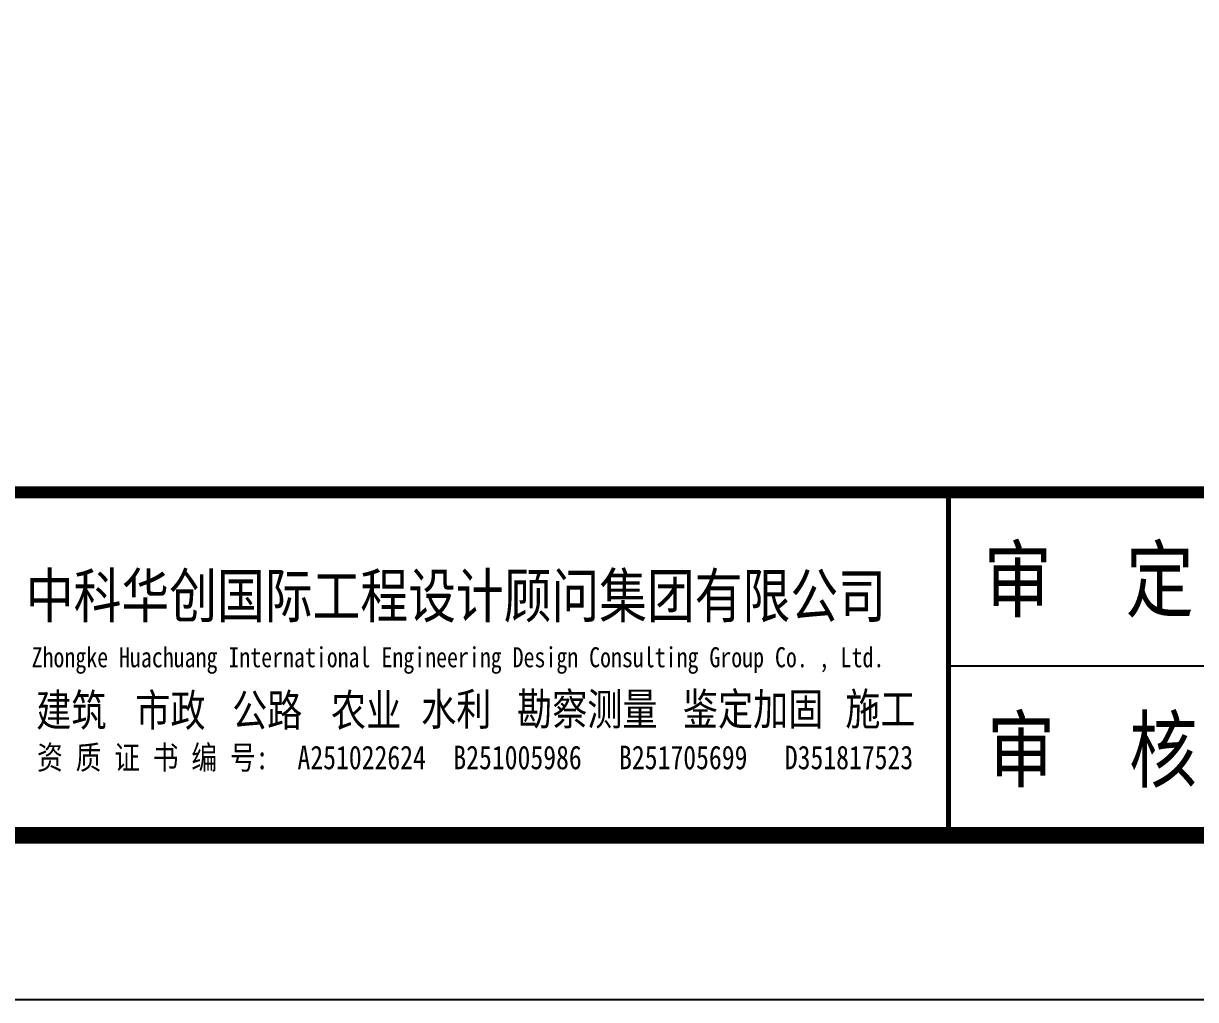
# Model space of a CAD drawing. Extents: x 4283 to 40403, y 1134 to 1764.
# Drawn here: x 6831 to 6881.5, y 1467.1 to 1509.1 of the extents above; entities that cross this region are included whole.
import ezdxf

# ---------------------------------------------------------------- set-up
doc = ezdxf.new("R2010")
doc.units = 0
for name, color, linetype in [('PUB_TITLE', 4, 'Continuous'), ('S-MODIFY', 4, 'Continuous'), ('华泽绵阳图框', 7, 'Continuous'), ('图框', 7, 'Continuous'), ('致远博图框', 7, 'Continuous')]:
    doc.layers.add(name, color=color, linetype=linetype)
doc.styles.add('-宋体', font='', dxfattribs={"width": 0.8})
doc.styles.add('黑体', font='simhei.ttf')
doc.styles.get('-宋体').set_extended_font_data('SimSun')

msp = doc.modelspace()

# ---------------------------------------------------------------- linework, layer by layer
at = {"layer": 'PUB_TITLE'}
msp.add_lwpolyline([(6802.534, 1467.091), (7222.534, 1467.091), (7222.534, 1764.091), (6802.534, 1764.091)], close=True, dxfattribs=at)
at = {"layer": 'PUB_TITLE', "color": 7, "const_width": 0.506}
msp.add_lwpolyline([(6820.211, 1474.161), (7215.234, 1474.161), (7215.239, 1488.923), (6820.211, 1488.923)], close=True, dxfattribs=at)
at = {"layer": 'S-MODIFY'}
msp.add_lwpolyline([(6802.534, 1467.091), (7222.534, 1467.091), (7222.534, 1764.091), (6802.534, 1764.091)], close=True, dxfattribs=at)
at = {"layer": '华泽绵阳图框', "color": 7}
msp.add_line((6870.855, 1481.457), (6980.246, 1481.457), dxfattribs=at)
at = {"layer": '华泽绵阳图框', "color": 7, "const_width": 0.707}
msp.add_lwpolyline([(6820.211, 1474.161), (7215.464, 1474.161), (7215.464, 1756.99), (6820.211, 1756.99)], close=True, dxfattribs=at)
at = {"layer": '华泽绵阳图框', "color": 7, "const_width": 0.506}
msp.add_lwpolyline([(6820.211, 1488.923), (7215.239, 1488.923)], dxfattribs=at)
at = {"layer": '华泽绵阳图框', "color": 7, "const_width": 0.203, "flags": 128}
msp.add_lwpolyline([(6870.855, 1474.049), (6870.855, 1488.923)], dxfattribs=at)

# ---------------------------------------------------------------- texts
at = {"layer": '图框', "color": 7, "style": '-宋体', "width": 0.8}
for s, p in [('审', (6872.373, 1483.83)), ('定', (6878.483, 1483.83)), ('审', (6872.517, 1476.506)), ('核', (6878.627, 1476.506))]:
    msp.add_text(s, height=2.685, dxfattribs=at).set_placement(p)
at = {"layer": '致远博图框', "color": 7, "style": '黑体', "width": 0.8}
for s, height, p in [('中科华创国际工程设计顾问集团有限公司', 1.884, (6831.156, 1483.531)), ('中科华创国际工程设计顾问集团有限公司', 1.884, (6831.156, 1483.531)), ('Zhongke Huachuang International Engineering Design Consulting Group Co. , Ltd.', 0.86439, (6831.401, 1481.392)), ('Zhongke Huachuang International Engineering Design Consulting Group Co. , Ltd.', 0.86439, (6831.401, 1481.392)), ('建筑', 1.385, (6831.599, 1478.85)), ('建筑', 1.385, (6831.599, 1478.85)), ('市政', 1.385, (6835.865, 1478.85)), ('市政', 1.385, (6835.865, 1478.85)), ('公路', 1.385, (6840.027, 1478.85)), ('公路', 1.385, (6840.027, 1478.85)), ('农业', 1.385, (6844.282, 1478.85)), ('农业', 1.385, (6844.282, 1478.85)), ('水利', 1.385, (6848.165, 1478.894)), ('水利', 1.385, (6848.165, 1478.894)), ('勘察测量', 1.385, (6852.291, 1478.901)), ('勘察测量', 1.385, (6852.291, 1478.901)), ('鉴定加固', 1.385, (6859.424, 1478.901)), ('鉴定加固', 1.385, (6859.424, 1478.901)), ('施工', 1.385, (6866.415, 1478.901)), ('施工', 1.385, (6866.415, 1478.901)), ('资 质 证 书 编 号:', 1.01515, (6831.636, 1477.003)), ('资 质 证 书 编 号:', 1.01515, (6831.636, 1477.003)), ('A251022624', 1.0152, (6842.842, 1477.003)), ('A251022624', 1.0152, (6842.842, 1477.003)), ('B251005986', 1.0152, (6849.549, 1477.003)), ('B251005986', 1.0152, (6849.549, 1477.003)), ('B251705699', 1.0152, (6856.68, 1477.003)), ('B251705699', 1.0152, (6856.68, 1477.003)), ('D351817523', 1.0152, (6863.811, 1477.003)), ('D351817523', 1.0152, (6863.811, 1477.003))]:
    msp.add_text(s, height=height, dxfattribs=at).set_placement(p)

doc.saveas('drawing.dxf')
